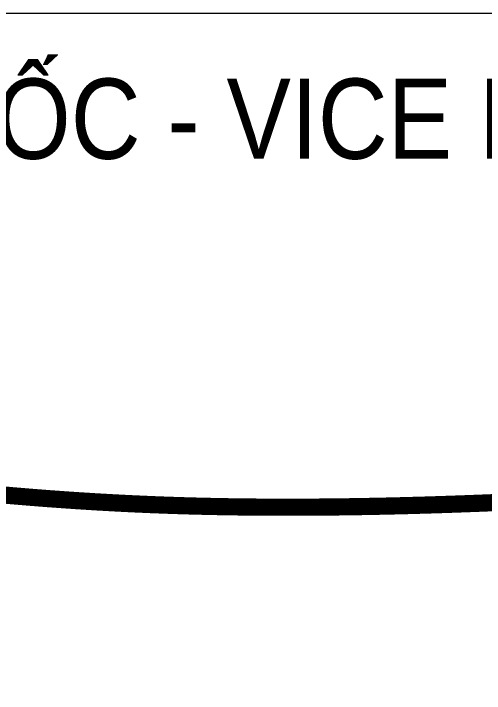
# Model space of a CAD drawing. Header units: millimetres. Extents: x 19378 to 572383, y -1120116 to -527168.
# Drawn here: x 209639 to 210131, y -556506 to -555795 of the extents above; entities that cross this region are included whole.
import ezdxf
from ezdxf.enums import TextEntityAlignment as Align

# ---------------------------------------------------------------- set-up
doc = ezdxf.new("R2010")
doc.units = ezdxf.units.MM
doc.header["$MEASUREMENT"] = 0
doc.layers.add('Khungten_LCDI', color=7, linetype='Continuous')
for name, color, linetype, lineweight in [('LC Dim', 8, 'Continuous', 18), ('LC ISO', 153, 'Continuous', 13), ('LC Net thay', 7, 'Continuous', 25), ('LC Text1', 3, 'Continuous', 20)]:
    doc.layers.add(name, color=color, linetype=linetype, lineweight=lineweight)
doc.styles.add('Khungten', font='VHAVAN.TTF', dxfattribs={"width": 0.9, "height": 5000})
doc.styles.add('Title', font='VHBLACK.TTF', dxfattribs={"width": 0.8})

# ---------------------------------------------------------------- blocks, each defined once
blk = doc.blocks.new('a tuan anh')
at = {"layer": 'LC ISO', "const_width": 30}
blk.add_lwpolyline([(-1025.962468232683, 4.119592218485195), (-1013.583002874904, 3.013824702298734), (-1001.20401064906, 1.934289997705491), (-988.8244992167456, 0.8811893938254798), (-976.4434762395395, -0.1452758202212863), (-964.0599493790651, -1.144904355343897), (-951.6729262969166, -2.117494922407786), (-939.281414654688, -3.062846232307493), (-926.8844221139589, -3.980756995923002), (-914.4809563363378, -4.871025924163405), (-902.070024983419, -5.733451727894135), (-889.6506357167964, -6.567833117995178), (-877.2217961980787, -7.373968805390177), (-864.7825140888599, -8.151657500930014), (-852.3317970507196, -8.900697915523779), (-839.8686527452664, -9.620888760051457), (-827.3920888340945, -10.31202874539304), (-814.9011129787978, -10.97391658244305), (-802.3947328409704, -11.60635098208149), (-789.871956082221, -12.2091306552029), (-777.3317903641437, -12.7820543127018), (-764.7732433483179, -13.32492066544364), (-752.1953226963669, -13.83752842433751), (-739.5970360698557, -14.31967630024883), (-726.9774134257168, -14.77116823958931), (-714.3365696997207, -15.19206297001801), (-701.6761703807861, -15.58278332925693), (-688.9980001052318, -15.94378013399546), (-676.3038435093476, -16.27550420092302), (-663.5954852294526, -16.57840634669992), (-650.8747099018656, -16.85293738800101), (-638.1433021629055, -17.09954814150115), (-625.4030466488621, -17.31868942387518), (-612.6557279960689, -17.51081205181254), (-599.9031308408303, -17.67636684195895), (-587.1470398194651, -17.81580461101839), (-574.3892395682778, -17.92957617563661), (-561.6315147235873, -18.01813235250302), (-548.8756499216834, -18.08192395829246), (-536.1234297989286, -18.12140180969436), (-523.3766389915836, -18.13701672335446), (-510.637062135982, -18.12921951594763), (-497.9094145578274, -18.06734873072128), (-485.1866888252698, -18.04519200470531), (-472.4794616427826, -17.96986333419045), (-459.7865869572852, -17.87292580932262), (-447.1098494050966, -17.75483024676214), (-434.4510336225212, -17.61602746319841), (-421.8119242458779, -17.45696827530628), (-409.1943059114856, -17.27810349976062), (-396.5999632556341, -17.07988395322172), (-384.0306809146714, -16.86276045237901), (-371.4882435248728, -16.62718381389277), (-358.9744357225718, -16.37360485443787), (-346.4910421440727, -16.10247439070372), (-334.039847425709, -15.81424323936517), (-321.6226362037705, -15.50936221708253), (-309.2411931145616, -15.18828214053065), (-296.8973027944157, -14.85145382639894), (-284.5927498796518, -14.49932809134771), (-272.3293190065597, -14.13235575205181), (-260.1087948114582, -13.7509876251861), (-247.9329619306664, -13.35567452743999), (-235.8036050004885, -12.94686727547378), (-223.722508657258, -12.52501668596233), (-211.6914575372502, -12.09057357558049), (-199.7122362768132, -11.64398876101768), (-187.7866295122367, -11.18571305891965), (-175.9164218798396, -10.71619728599035), (-164.1027307132899, -10.23552034702152), (-152.3397674029984, -9.739912215387449)], dxfattribs=at)
blk = doc.blocks.new('Nha o can bo nhan vien Trung doan')
at = {"layer": 'Khungten_LCDI', "color": 9, "lineweight": 15}
blk.add_lwpolyline([(36750.0248122253, 446.3149756148096), (40449.99959302326, 446.3149756148096), (40449.99959302326, 2437.222331780159), (36750.0248122253, 2437.222331780159)], close=True, dxfattribs=at)
at = {"layer": 'LC Dim'}
blk.add_blockref('a tuan anh', (39136.94821818119, 1594.313878028042), dxfattribs=at)
at = {"color": 7, "style": 'Khungten', "width": 0.9}
blk.add_text('P. gi¸m ®èc - VICE director', height=139.9999963689399, dxfattribs=at).set_placement((38565.57092842837, 2183.883465707685), align=Align.CENTER)
at = {"color": 7, "style": 'Khungten', "width": 0.8}
for tag, p in [('REVISION', (39498.75250059744, -10746.30400287262)), ('NGAYHT', (39575.60861106179, -11636.28888503182))]:
    blk.add_attdef(tag, text='', height=199.998925739526, dxfattribs=at).set_placement(p, align=Align.CENTER)
at = {"layer": 'LC Text1', "style": 'Title', "width": 1.485915225563214}
for tag, p, p2 in [('TENBANVE1', (36912.65752101321, -8885.760287350926), (40339.144821588, -8885.760287350926)), ('TENBANVE2', (36912.65752101321, -9562.465612738344), (40339.144821588, -9562.465612738344))]:
    blk.add_attdef(tag, text='', height=249.9999935159642, dxfattribs=at).set_placement(p, p2, align=Align.FIT)
at = {"layer": 'LC Text1', "style": 'Title', "width": 0.7}
blk.add_attdef('SOBANVE', text='', height=249.9999935159642, dxfattribs=at).set_placement((39561.98211139818, -13896.18076664111), align=Align.CENTER)

msp = doc.modelspace()

# ---------------------------------------------------------------- block references
at = {"layer": 'LC Net thay', "xscale": 0.6, "yscale": 0.6, "zscale": 0.6}
msp.add_blockref('Nha o can bo nhan vien Trung doan', (186755.580780111, -557257.19385869), dxfattribs=at)

doc.saveas('drawing.dxf')
